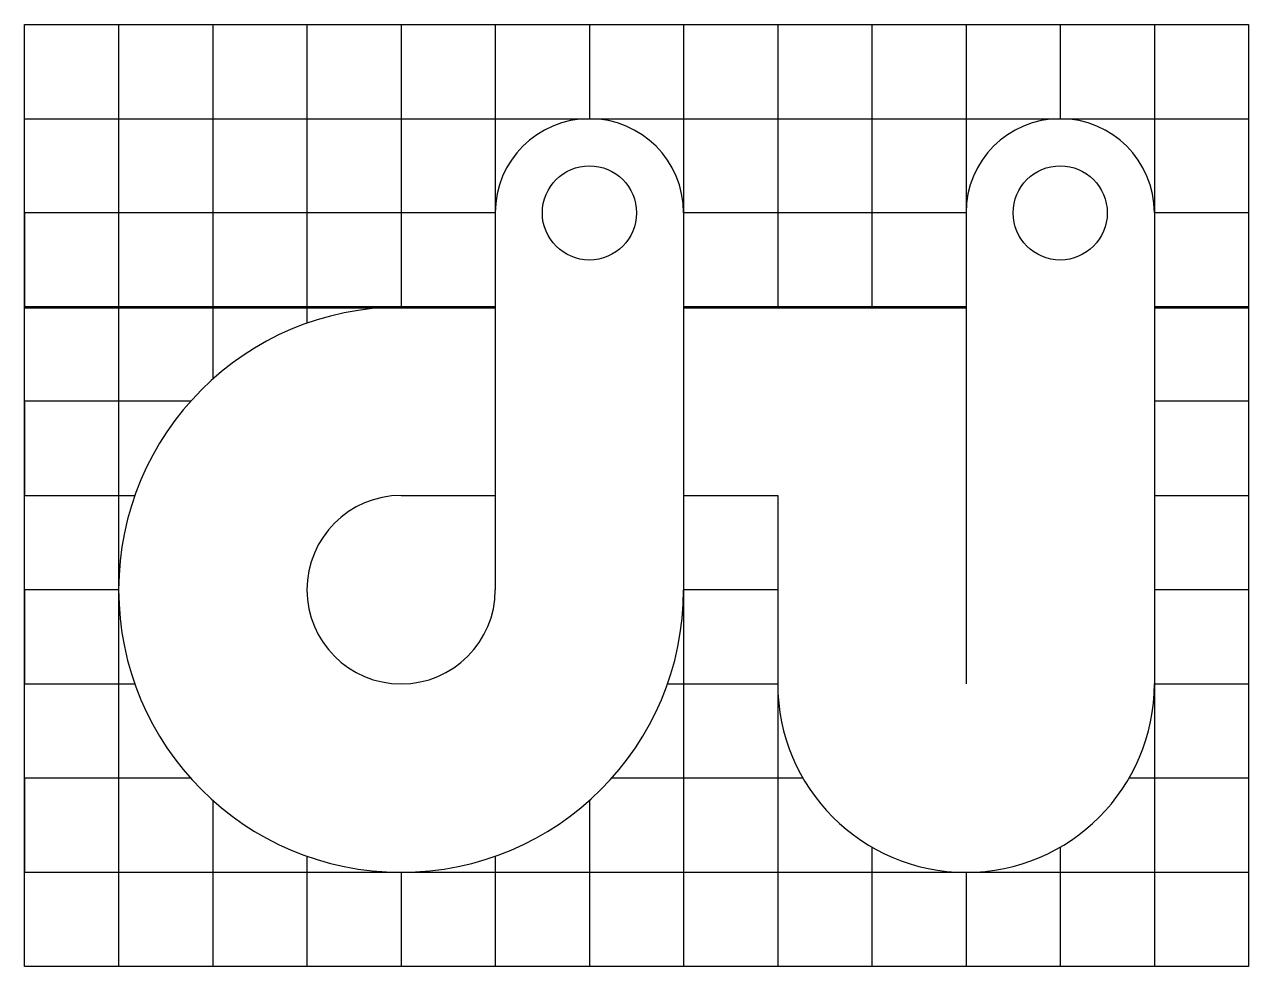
# Model space of a CAD drawing. Header units: millimetres. Extents: x 1300 to 1430, y 2600 to 2700.
import ezdxf

# ---------------------------------------------------------------- set-up
doc = ezdxf.new("R2010")
doc.units = ezdxf.units.MM

msp = doc.modelspace()

# ---------------------------------------------------------------- linework, layer by layer
for p, q in [((1300.36, 2689.59), (1300.36, 2699.59)), ((1300.36, 2699.59), (1300.36, 2699.59)), ((1300.36, 2699.59), (1310.36, 2699.59)), ((1310.36, 2699.59), (1320.36, 2699.59)), ((1310.36, 2699.59), (1310.36, 2599.59)), ((1320.36, 2699.59), (1320.36, 2699.59)), ((1320.36, 2699.59), (1330.36, 2699.59)), ((1320.36, 2699.59), (1320.36, 2661.95)), ((1330.36, 2699.59), (1340.36, 2699.59)), ((1330.36, 2699.59), (1330.36, 2667.87)), ((1340.36, 2699.59), (1350.36, 2699.59)), ((1340.36, 2699.59), (1340.36, 2669.59)), ((1350.36, 2699.59), (1360.36, 2699.59)), ((1350.36, 2699.59), (1350.36, 2639.59)), ((1360.36, 2699.59), (1370.36, 2699.59)), ((1360.36, 2699.59), (1360.36, 2689.59)), ((1370.36, 2699.59), (1380.36, 2699.59)), ((1370.36, 2699.59), (1370.36, 2599.59)), ((1380.36, 2699.59), (1390.36, 2699.59)), ((1380.36, 2699.59), (1380.36, 2669.59)), ((1390.36, 2699.59), (1400.36, 2699.59)), ((1390.36, 2699.59), (1390.36, 2669.59)), ((1400.36, 2699.59), (1410.36, 2699.59)), ((1400.36, 2699.59), (1400.36, 2629.59)), ((1410.36, 2699.59), (1420.36, 2699.59)), ((1410.36, 2699.59), (1410.36, 2689.59)), ((1420.36, 2699.59), (1430.36, 2699.59)), ((1420.36, 2699.59), (1420.36, 2599.59)), ((1430.36, 2699.59), (1430.36, 2699.59)), ((1430.36, 2699.59), (1430.36, 2689.59)), ((1300.36, 2679.59), (1300.36, 2689.59)), ((1300.36, 2689.59), (1430.36, 2689.59)), ((1430.36, 2689.59), (1430.36, 2679.59)), ((1300.36, 2669.59), (1300.36, 2679.59)), ((1300.36, 2679.59), (1300.36, 2669.59)), ((1350.36, 2679.59), (1300.36, 2679.59)), ((1350.36, 2679.59), (1350.36, 2639.59)), ((1370.36, 2679.59), (1370.36, 2639.59)), ((1400.36, 2679.59), (1370.36, 2679.59)), ((1430.36, 2679.59), (1420.36, 2679.59)), ((1430.36, 2679.59), (1430.36, 2669.59)), ((1300.36, 2659.59), (1300.36, 2669.59)), ((1430.36, 2669.59), (1430.36, 2659.59)), ((1430.36, 2669.59), (1430.36, 2659.59)), ((1300.36, 2649.59), (1300.36, 2659.59)), ((1300.36, 2659.59), (1300.36, 2649.59)), ((1318, 2659.59), (1300.36, 2659.59)), ((1430.36, 2659.59), (1420.36, 2659.59)), ((1430.36, 2659.59), (1430.36, 2649.59)), ((1300.36, 2639.59), (1300.36, 2649.59)), ((1300.36, 2649.59), (1312.08, 2649.59)), ((1340.36, 2649.59), (1350.36, 2649.59)), ((1370.36, 2649.59), (1380.36, 2649.59)), ((1380.36, 2649.59), (1380.36, 2599.59)), ((1420.36, 2649.59), (1430.36, 2649.59)), ((1430.36, 2649.59), (1430.36, 2639.59)), ((1430.36, 2649.59), (1430.36, 2639.59)), ((1300.36, 2629.59), (1300.36, 2639.59)), ((1300.36, 2639.59), (1300.36, 2629.59)), ((1310.36, 2639.59), (1300.36, 2639.59)), ((1380.36, 2639.59), (1370.36, 2639.59)), ((1430.36, 2639.59), (1420.36, 2639.59)), ((1430.36, 2639.59), (1430.36, 2629.59)), ((1300.36, 2619.59), (1300.36, 2629.59)), ((1300.36, 2629.59), (1312.08, 2629.59)), ((1368.64, 2629.59), (1380.36, 2629.59)), ((1420.36, 2629.59), (1430.36, 2629.59)), ((1430.36, 2629.59), (1430.36, 2619.59)), ((1430.36, 2629.59), (1430.36, 2619.59)), ((1300.36, 2609.59), (1300.36, 2619.59)), ((1300.36, 2619.59), (1300.36, 2609.59)), ((1318, 2619.59), (1300.36, 2619.59)), ((1383.04, 2619.59), (1362.72, 2619.59)), ((1430.36, 2619.59), (1417.68, 2619.59)), ((1430.36, 2619.59), (1430.36, 2609.59)), ((1320.36, 2617.23), (1320.36, 2599.59)), ((1360.36, 2617.23), (1360.36, 2599.59)), ((1390.36, 2612.27), (1390.36, 2599.59)), ((1410.36, 2612.27), (1410.36, 2599.59)), ((1330.36, 2611.31), (1330.36, 2599.59)), ((1350.36, 2611.31), (1350.36, 2599.59)), ((1300.36, 2599.59), (1300.36, 2609.59)), ((1300.36, 2609.59), (1430.36, 2609.59)), ((1340.36, 2609.59), (1340.36, 2599.59)), ((1400.36, 2609.59), (1400.36, 2599.59)), ((1430.36, 2609.59), (1430.36, 2599.59)), ((1430.36, 2599.59), (1300.36, 2599.59))]:
    msp.add_line(p, q)
at = {"lineweight": 53}
for p, q in [((1300.36, 2669.59), (1350.36, 2669.59)), ((1370.36, 2669.59), (1400.36, 2669.59)), ((1420.36, 2669.59), (1430.36, 2669.59))]:
    msp.add_line(p, q, dxfattribs=at)
for centre in [(1360.36, 2679.59), (1410.36, 2679.59)]:
    msp.add_circle(centre, 5)
for centre, radius, start, end in [((1360.36, 2679.59), 10, 0, 180), ((1410.36, 2679.59), 10, 0, 180), ((1340.36, 2639.59), 30, 90, 0), ((1340.36, 2639.59), 10, 90, 0), ((1400.36, 2629.59), 20, 180, 0)]:
    msp.add_arc(centre, radius, start, end)

doc.saveas('drawing.dxf')
